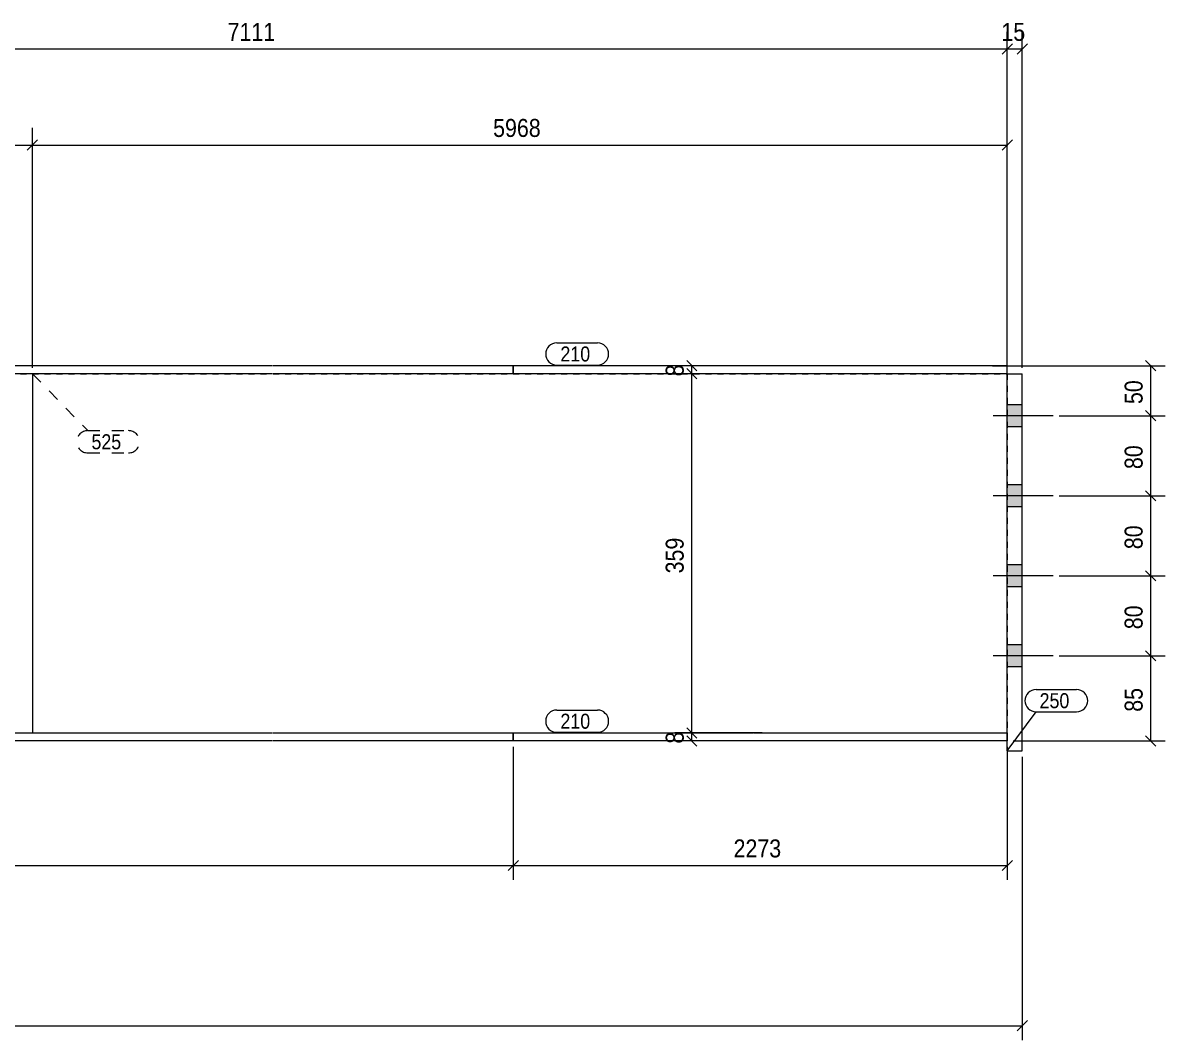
# Model space of a CAD drawing. Header units: millimetres. Extents: x 2 to 825, y 1 to 579.
# Drawn here: x 416.2 to 606.4, y 210.4 to 379.9 of the extents above; entities that cross this region are included whole.
import ezdxf

# ---------------------------------------------------------------- set-up
doc = ezdxf.new("R2010")
doc.units = ezdxf.units.MM
for name, pattern in [('XKITLINE00', [0]), ('XKITLINE01', [4, 1, -1, 1, -1]), ('XKITLINE02', [4, 2, -2])]:
    doc.linetypes.add(name, pattern=pattern)
for name, color, linetype, lineweight in [('Bolt', 3, 'Continuous', 0), ('Dimensions', 7, 'Continuous', 0), ('Part', 2, 'Continuous', 0), ('PartMark', 7, 'Continuous', 0)]:
    doc.layers.add(name, color=color, linetype=linetype, lineweight=lineweight)
doc.styles.add('ARIAL', font='ARIAL.TTF')

# ---------------------------------------------------------------- blocks, each defined once
blk = doc.blocks.new('*A6')
at = {"layer": 'Bolt'}
for points in [[(582.64, 312.62), (580.14, 312.62), (580.14, 316.28), (582.64, 316.28)], [(582.64, 312.62), (580.14, 312.62), (580.14, 316.28), (582.64, 316.28)], [(582.64, 299.28), (580.14, 299.28), (580.14, 302.95), (582.64, 302.95)], [(582.64, 299.28), (580.14, 299.28), (580.14, 302.95), (582.64, 302.95)], [(582.64, 285.95), (580.14, 285.95), (580.14, 289.62), (582.64, 289.62)], [(582.64, 285.95), (580.14, 285.95), (580.14, 289.62), (582.64, 289.62)], [(582.64, 272.62), (580.14, 272.62), (580.14, 276.28), (582.64, 276.28)], [(582.64, 272.62), (580.14, 272.62), (580.14, 276.28), (582.64, 276.28)]]:
    blk.add_hatch(color=3, dxfattribs=at).paths.add_polyline_path(points, flags=17)
at = {"layer": 'Bolt', "color": 3, "linetype": 'XKITLINE00', "lineweight": 0}
for p, q in [((582.64, 316.28), (580.14, 316.28)), ((582.64, 316.28), (580.14, 316.28)), ((587.81, 314.45), (577.81, 314.45)), ((587.81, 314.45), (577.81, 314.45)), ((582.64, 312.62), (580.14, 312.62)), ((582.64, 312.62), (580.14, 312.62)), ((582.64, 302.95), (580.14, 302.95)), ((582.64, 302.95), (580.14, 302.95)), ((587.81, 301.12), (577.81, 301.12)), ((587.81, 301.12), (577.81, 301.12)), ((582.64, 299.28), (580.14, 299.28)), ((582.64, 299.28), (580.14, 299.28)), ((582.64, 289.62), (580.14, 289.62)), ((582.64, 289.62), (580.14, 289.62)), ((587.81, 287.78), (577.81, 287.78)), ((587.81, 287.78), (577.81, 287.78)), ((582.64, 285.95), (580.14, 285.95)), ((582.64, 285.95), (580.14, 285.95)), ((582.64, 276.28), (580.14, 276.28)), ((582.64, 276.28), (580.14, 276.28)), ((587.81, 274.45), (577.81, 274.45)), ((587.81, 274.45), (577.81, 274.45)), ((582.64, 272.62), (580.14, 272.62)), ((582.64, 272.62), (580.14, 272.62))]:
    blk.add_line(p, q, dxfattribs=at)
blk = doc.blocks.new('*A8')
at = {"layer": 'Part'}
blk.add_hatch(color=2, dxfattribs=at).paths.add_polyline_path([(186.68, 322.85), (188.28, 322.85), (187.48, 321.45)], flags=17)
at = {"layer": 'Part', "color": 2, "linetype": 'XKITLINE00', "lineweight": 0}
for p, q in [((187.48, 321.45), (186.68, 322.85)), ((186.68, 322.85), (188.28, 322.85)), ((188.28, 322.85), (187.48, 321.45)), ((147.47, 321.45), (147.47, 261.62)), ((417.77, 321.45), (417.77, 261.62))]:
    blk.add_line(p, q, dxfattribs=at)
at = {"layer": 'Part', "color": 7, "linetype": 'XKITLINE01', "lineweight": 0}
for p, q in [((147.47, 321.45), (187.47, 321.45)), ((187.57, 321.45), (267.57, 321.45)), ((267.67, 321.45), (377.67, 321.45)), ((377.77, 321.45), (417.77, 321.45)), ((147.47, 261.62), (187.47, 261.62)), ((187.57, 261.62), (267.57, 261.62)), ((267.67, 261.62), (377.67, 261.62)), ((377.77, 261.62), (417.77, 261.62))]:
    blk.add_line(p, q, dxfattribs=at)
at = {"layer": 'Part', "color": 2, "linetype": 'XKITLINE00', "lineweight": 0}
blk.add_circle((187.48, 322.35), 1, dxfattribs=at)
blk = doc.blocks.new('*A15')
at = {"layer": 'Part', "color": 2, "linetype": 'XKITLINE00', "lineweight": 0}
blk.add_line((417.77, 321.45), (417.77, 261.62), dxfattribs=at)
at = {"layer": 'Part', "color": 7, "linetype": 'XKITLINE01', "lineweight": 0}
for p, q in [((417.77, 321.45), (457.77, 321.45)), ((457.87, 321.45), (537.87, 321.45)), ((537.97, 321.45), (580.14, 321.45)), ((580.14, 321.45), (580.14, 261.62)), ((417.77, 261.62), (457.77, 261.62)), ((457.87, 261.62), (537.87, 261.62)), ((537.97, 261.62), (580.14, 261.62))]:
    blk.add_line(p, q, dxfattribs=at)
blk = doc.blocks.new('*A16')
at = {"layer": 'Part', "color": 2, "linetype": 'XKITLINE00', "lineweight": 0}
for p, q in [((497.87, 261.62), (537.87, 261.62)), ((497.87, 260.28), (497.87, 261.62)), ((537.97, 261.62), (580.14, 261.62)), ((580.14, 261.62), (580.14, 260.28)), ((537.87, 260.28), (497.87, 260.28)), ((580.14, 260.28), (537.97, 260.28))]:
    blk.add_line(p, q, dxfattribs=at)
blk = doc.blocks.new('*A17')
at = {"layer": 'Part', "color": 2, "linetype": 'XKITLINE00', "lineweight": 0}
for p, q in [((537.87, 322.78), (497.87, 322.78)), ((497.87, 322.78), (497.87, 321.45)), ((580.14, 322.78), (537.97, 322.78)), ((580.14, 321.45), (580.14, 322.78)), ((537.87, 321.45), (497.87, 321.45)), ((580.14, 321.45), (537.97, 321.45))]:
    blk.add_line(p, q, dxfattribs=at)
blk = doc.blocks.new('*A18')
at = {"layer": 'Part', "color": 2, "linetype": 'XKITLINE00', "lineweight": 0}
for p, q in [((227.57, 261.62), (267.57, 261.62)), ((227.57, 260.28), (227.57, 261.62)), ((267.67, 261.62), (377.67, 261.62)), ((377.77, 261.62), (457.77, 261.62)), ((457.87, 261.62), (497.87, 261.62)), ((497.87, 261.62), (497.87, 260.28)), ((267.57, 260.28), (227.57, 260.28)), ((377.67, 260.28), (267.67, 260.28)), ((457.77, 260.28), (377.77, 260.28)), ((497.87, 260.28), (457.87, 260.28))]:
    blk.add_line(p, q, dxfattribs=at)
blk = doc.blocks.new('*A20')
at = {"layer": 'Part', "color": 2, "linetype": 'XKITLINE00', "lineweight": 0}
for p, q in [((267.57, 322.78), (227.57, 322.78)), ((227.57, 322.78), (227.57, 321.45)), ((377.67, 322.78), (267.67, 322.78)), ((457.77, 322.78), (377.77, 322.78)), ((497.87, 322.78), (457.87, 322.78)), ((497.87, 321.45), (497.87, 322.78)), ((267.57, 321.45), (227.57, 321.45)), ((377.67, 321.45), (267.67, 321.45)), ((457.77, 321.45), (377.77, 321.45)), ((497.87, 321.45), (457.87, 321.45))]:
    blk.add_line(p, q, dxfattribs=at)
blk = doc.blocks.new('*A22')
at = {"layer": 'Part', "color": 2, "linetype": 'XKITLINE00', "lineweight": 0}
for p, q in [((580.14, 258.62), (580.14, 321.45)), ((580.14, 321.45), (582.64, 321.45)), ((582.64, 258.62), (582.64, 321.45)), ((580.14, 258.62), (582.64, 258.62))]:
    blk.add_line(p, q, dxfattribs=at)
blk = doc.blocks.new('*A65')
at = {"layer": 'Dimensions', "color": 7, "linetype": 'XKITLINE00', "lineweight": 0}
for p, q in [((603.19, 323.63), (604.89, 321.93)), ((577.69, 322.78), (606.44, 322.78)), ((604.04, 314.45), (604.04, 322.78)), ((588.81, 314.45), (606.44, 314.45)), ((603.19, 315.3), (604.89, 313.6))]:
    blk.add_line(p, q, dxfattribs=at)
at = {"layer": 'Dimensions', "color": 3}
for p in [(604.04, 322.78), (604.04, 314.45)]:
    blk.add_point(p, dxfattribs=at)
at = {"layer": 'Dimensions', "color": 3, "style": 'ARIAL', "width": 0.85}
blk.add_text('50', height=3, rotation=90.0002, dxfattribs=at).set_placement((602.69, 316.39))
blk = doc.blocks.new('*A72')
at = {"layer": 'Dimensions', "color": 7, "linetype": 'XKITLINE00', "lineweight": 0}
for p, q in [((582.64, 257.62), (582.64, 210.45)), ((583.49, 213.7), (581.79, 212)), ((62.71, 212.85), (582.64, 212.85))]:
    blk.add_line(p, q, dxfattribs=at)
at = {"layer": 'Dimensions', "color": 3}
blk.add_point((582.64, 212.85), dxfattribs=at)
blk = doc.blocks.new('*A77')
at = {"layer": 'PartMark', "color": 7, "linetype": 'XKITLINE00', "lineweight": 0}
for p, q in [((505.12, 326.58), (511.89, 326.58)), ((505.12, 322.88), (511.89, 322.88))]:
    blk.add_line(p, q, dxfattribs=at)
for centre, start, end in [((505.12, 324.73), 90, 270), ((511.89, 324.73), 270, 90)]:
    blk.add_arc(centre, 1.85, start, end, dxfattribs=at)
at = {"layer": 'PartMark', "color": 3, "style": 'ARIAL', "width": 0.85}
blk.add_text('210', height=2.5, dxfattribs=at).set_placement((505.72, 323.48))
blk = doc.blocks.new('*A82')
at = {"layer": 'PartMark', "color": 7, "linetype": 'XKITLINE00', "lineweight": 0}
for p, q in [((584.93, 268.84), (591.7, 268.84)), ((580.14, 258.62), (584.93, 265.14)), ((584.93, 265.14), (591.7, 265.14))]:
    blk.add_line(p, q, dxfattribs=at)
for centre, start, end in [((584.93, 266.99), 90, 270), ((591.7, 266.99), 270, 90)]:
    blk.add_arc(centre, 1.85, start, end, dxfattribs=at)
at = {"layer": 'PartMark', "color": 3, "style": 'ARIAL', "width": 0.85}
blk.add_text('250', height=2.5, dxfattribs=at).set_placement((585.53, 265.74))
blk = doc.blocks.new('*A87')
at = {"layer": 'PartMark', "color": 7, "linetype": 'XKITLINE02', "lineweight": 0}
for p, q in [((417.77, 321.45), (427.01, 311.96)), ((427.01, 311.96), (433.78, 311.96)), ((427.01, 308.26), (433.78, 308.26))]:
    blk.add_line(p, q, dxfattribs=at)
for centre, start, end in [((427.01, 310.11), 90, 270), ((433.78, 310.11), 270, 90)]:
    blk.add_arc(centre, 1.85, start, end, dxfattribs=at)
at = {"layer": 'PartMark', "color": 3, "style": 'ARIAL', "width": 0.85}
blk.add_text('525', height=2.5, dxfattribs=at).set_placement((427.61, 308.86))
blk = doc.blocks.new('*A88')
at = {"layer": 'PartMark', "color": 7, "linetype": 'XKITLINE00', "lineweight": 0}
for p, q in [((505.12, 265.42), (511.89, 265.42)), ((505.12, 261.72), (511.89, 261.72))]:
    blk.add_line(p, q, dxfattribs=at)
for centre, start, end in [((505.12, 263.57), 90, 270), ((511.89, 263.57), 270, 90)]:
    blk.add_arc(centre, 1.85, start, end, dxfattribs=at)
at = {"layer": 'PartMark', "color": 3, "style": 'ARIAL', "width": 0.85}
blk.add_text('210', height=2.5, dxfattribs=at).set_placement((505.72, 262.32))
blk = doc.blocks.new('*A95')
at = {"layer": 'Dimensions', "color": 7, "linetype": 'XKITLINE00', "lineweight": 0}
for p, q in [((539.34, 261.62), (524.75, 261.62)), ((526.75, 262.46), (528.45, 260.77)), ((526.75, 261.13), (528.45, 259.43)), ((527.6, 260.28), (527.6, 261.62)), ((539.34, 260.28), (524.75, 260.28))]:
    blk.add_line(p, q, dxfattribs=at)
at = {"layer": 'Dimensions', "color": 3}
for p in [(527.6, 261.62), (527.6, 260.28)]:
    blk.add_point(p, dxfattribs=at)
at = {"layer": 'Dimensions', "color": 3, "style": 'ARIAL', "width": 0.85}
blk.add_text('8', height=3, rotation=90.0002, dxfattribs=at).set_placement((526.25, 259.84))
blk = doc.blocks.new('*A96')
at = {"layer": 'Dimensions', "color": 7, "linetype": 'XKITLINE00', "lineweight": 0}
for p, q in [((526.75, 322.3), (528.45, 320.6)), ((539.34, 321.45), (524.75, 321.45)), ((527.6, 261.62), (527.6, 321.45)), ((539.34, 261.62), (524.75, 261.62)), ((526.75, 262.46), (528.45, 260.77))]:
    blk.add_line(p, q, dxfattribs=at)
at = {"layer": 'Dimensions', "color": 3}
for p in [(527.6, 321.45), (527.6, 261.62)]:
    blk.add_point(p, dxfattribs=at)
at = {"layer": 'Dimensions', "color": 3, "style": 'ARIAL', "width": 0.85}
blk.add_text('359', height=3, rotation=90.0002, dxfattribs=at).set_placement((526.25, 288.19))
blk = doc.blocks.new('*A97')
at = {"layer": 'Dimensions', "color": 7, "linetype": 'XKITLINE00', "lineweight": 0}
for p, q in [((526.75, 323.63), (528.45, 321.93)), ((539.34, 322.78), (524.75, 322.78)), ((526.75, 322.3), (528.45, 320.6)), ((527.6, 321.45), (527.6, 322.78)), ((539.34, 321.45), (524.75, 321.45))]:
    blk.add_line(p, q, dxfattribs=at)
at = {"layer": 'Dimensions', "color": 3}
for p in [(527.6, 322.78), (527.6, 321.45)]:
    blk.add_point(p, dxfattribs=at)
at = {"layer": 'Dimensions', "color": 3, "style": 'ARIAL', "width": 0.85}
blk.add_text('8', height=3, rotation=90.0002, dxfattribs=at).set_placement((526.25, 321))
blk = doc.blocks.new('*A98')
at = {"layer": 'Dimensions', "color": 7, "linetype": 'XKITLINE00', "lineweight": 0}
for p, q in [((227.57, 259.28), (227.57, 237.13)), ((497.87, 259.28), (497.87, 237.13)), ((228.42, 240.38), (226.73, 238.68)), ((498.72, 240.38), (497.03, 238.68)), ((227.57, 239.53), (497.87, 239.53))]:
    blk.add_line(p, q, dxfattribs=at)
at = {"layer": 'Dimensions', "color": 3}
for p in [(227.57, 239.53), (497.87, 239.53)]:
    blk.add_point(p, dxfattribs=at)
at = {"layer": 'Dimensions', "color": 3, "style": 'ARIAL', "width": 0.85}
blk.add_text('5990', height=3, dxfattribs=at).set_placement((358.27, 240.88))
blk = doc.blocks.new('*A99')
at = {"layer": 'Dimensions', "color": 7, "linetype": 'XKITLINE00', "lineweight": 0}
for p, q in [((497.87, 259.28), (497.87, 237.13)), ((580.14, 259.28), (580.14, 237.13)), ((498.72, 240.38), (497.03, 238.68)), ((580.99, 240.38), (579.29, 238.68)), ((497.87, 239.53), (580.14, 239.53))]:
    blk.add_line(p, q, dxfattribs=at)
at = {"layer": 'Dimensions', "color": 3}
for p in [(497.87, 239.53), (580.14, 239.53)]:
    blk.add_point(p, dxfattribs=at)
at = {"layer": 'Dimensions', "color": 3, "style": 'ARIAL', "width": 0.85}
blk.add_text('2273', height=3, dxfattribs=at).set_placement((534.56, 240.88))
blk = doc.blocks.new('*A100')
at = {"layer": 'Dimensions', "color": 7, "linetype": 'XKITLINE00', "lineweight": 0}
for p, q in [((147.47, 322.45), (147.47, 362.38)), ((417.77, 322.45), (417.77, 362.38)), ((148.32, 360.38), (146.63, 358.68)), ((418.62, 360.38), (416.93, 358.68)), ((147.47, 359.53), (417.77, 359.53))]:
    blk.add_line(p, q, dxfattribs=at)
at = {"layer": 'Dimensions', "color": 3}
for p in [(147.47, 359.53), (417.77, 359.53)]:
    blk.add_point(p, dxfattribs=at)
at = {"layer": 'Dimensions', "color": 3, "style": 'ARIAL', "width": 0.85}
blk.add_text('5990', height=3, dxfattribs=at).set_placement((278.17, 360.88))
blk = doc.blocks.new('*A101')
at = {"layer": 'Dimensions', "color": 7, "linetype": 'XKITLINE00', "lineweight": 0}
for p, q in [((417.77, 322.45), (417.77, 362.38)), ((580.14, 322.45), (580.14, 362.38)), ((418.62, 360.38), (416.93, 358.68)), ((580.99, 360.38), (579.29, 358.68)), ((417.77, 359.53), (580.14, 359.53))]:
    blk.add_line(p, q, dxfattribs=at)
at = {"layer": 'Dimensions', "color": 3}
for p in [(417.77, 359.53), (580.14, 359.53)]:
    blk.add_point(p, dxfattribs=at)
at = {"layer": 'Dimensions', "color": 3, "style": 'ARIAL', "width": 0.85}
blk.add_text('5968', height=3, dxfattribs=at).set_placement((494.51, 360.88))
blk = doc.blocks.new('*A103')
at = {"layer": 'Dimensions', "color": 7, "linetype": 'XKITLINE00', "lineweight": 0}
for p, q in [((329.34, 348.12), (329.34, 378.38)), ((580.14, 322.45), (580.14, 378.38)), ((330.19, 376.38), (328.49, 374.68)), ((329.34, 375.53), (580.14, 375.53)), ((580.99, 376.38), (579.29, 374.68))]:
    blk.add_line(p, q, dxfattribs=at)
at = {"layer": 'Dimensions', "color": 3}
for p in [(329.34, 375.53), (580.14, 375.53)]:
    blk.add_point(p, dxfattribs=at)
at = {"layer": 'Dimensions', "color": 3, "style": 'ARIAL', "width": 0.85}
blk.add_text('7111', height=3, dxfattribs=at).set_placement((450.29, 376.88))
blk = doc.blocks.new('*A104')
at = {"layer": 'Dimensions', "color": 7, "linetype": 'XKITLINE00', "lineweight": 0}
for p, q in [((580.14, 322.45), (580.14, 378.38)), ((582.64, 322.45), (582.64, 378.38)), ((580.99, 376.38), (579.29, 374.68)), ((580.14, 375.53), (582.64, 375.53)), ((583.49, 376.38), (581.79, 374.68))]:
    blk.add_line(p, q, dxfattribs=at)
at = {"layer": 'Dimensions', "color": 3}
for p in [(580.14, 375.53), (582.64, 375.53)]:
    blk.add_point(p, dxfattribs=at)
at = {"layer": 'Dimensions', "color": 3, "style": 'ARIAL', "width": 0.85}
blk.add_text('15', height=3, dxfattribs=at).set_placement((579.17, 376.88))
blk = doc.blocks.new('*A105')
at = {"layer": 'Dimensions', "color": 7, "linetype": 'XKITLINE00', "lineweight": 0}
for p, q in [((588.81, 274.45), (606.44, 274.45)), ((603.19, 275.3), (604.89, 273.6)), ((604.04, 260.28), (604.04, 274.45)), ((603.19, 261.13), (604.89, 259.43)), ((581.14, 260.28), (606.44, 260.28))]:
    blk.add_line(p, q, dxfattribs=at)
at = {"layer": 'Dimensions', "color": 3}
for p in [(604.04, 274.45), (604.04, 260.28)]:
    blk.add_point(p, dxfattribs=at)
at = {"layer": 'Dimensions', "color": 3, "style": 'ARIAL', "width": 0.85}
blk.add_text('85', height=3, rotation=90.0002, dxfattribs=at).set_placement((602.69, 265.14))
blk = doc.blocks.new('*A106')
at = {"layer": 'Dimensions', "color": 7, "linetype": 'XKITLINE00', "lineweight": 0}
for p, q in [((588.81, 287.78), (606.44, 287.78)), ((603.19, 288.63), (604.89, 286.93)), ((604.04, 274.45), (604.04, 287.78)), ((588.81, 274.45), (606.44, 274.45)), ((603.19, 275.3), (604.89, 273.6))]:
    blk.add_line(p, q, dxfattribs=at)
at = {"layer": 'Dimensions', "color": 3}
for p in [(604.04, 287.78), (604.04, 274.45)]:
    blk.add_point(p, dxfattribs=at)
at = {"layer": 'Dimensions', "color": 3, "style": 'ARIAL', "width": 0.85}
blk.add_text('80', height=3, rotation=90.0002, dxfattribs=at).set_placement((602.69, 278.89))
blk = doc.blocks.new('*A107')
at = {"layer": 'Dimensions', "color": 7, "linetype": 'XKITLINE00', "lineweight": 0}
for p, q in [((588.81, 301.12), (606.44, 301.12)), ((603.19, 301.96), (604.89, 300.27)), ((604.04, 287.78), (604.04, 301.12)), ((588.81, 287.78), (606.44, 287.78)), ((603.19, 288.63), (604.89, 286.93))]:
    blk.add_line(p, q, dxfattribs=at)
at = {"layer": 'Dimensions', "color": 3}
for p in [(604.04, 301.12), (604.04, 287.78)]:
    blk.add_point(p, dxfattribs=at)
at = {"layer": 'Dimensions', "color": 3, "style": 'ARIAL', "width": 0.85}
blk.add_text('80', height=3, rotation=90.0002, dxfattribs=at).set_placement((602.69, 292.22))
blk = doc.blocks.new('*A108')
at = {"layer": 'Dimensions', "color": 7, "linetype": 'XKITLINE00', "lineweight": 0}
for p, q in [((588.81, 314.45), (606.44, 314.45)), ((603.19, 315.3), (604.89, 313.6)), ((604.04, 301.12), (604.04, 314.45)), ((588.81, 301.12), (606.44, 301.12)), ((603.19, 301.96), (604.89, 300.27))]:
    blk.add_line(p, q, dxfattribs=at)
at = {"layer": 'Dimensions', "color": 3}
for p in [(604.04, 314.45), (604.04, 301.12)]:
    blk.add_point(p, dxfattribs=at)
at = {"layer": 'Dimensions', "color": 3, "style": 'ARIAL', "width": 0.85}
blk.add_text('80', height=3, rotation=90.0002, dxfattribs=at).set_placement((602.69, 305.56))

msp = doc.modelspace()

# ---------------------------------------------------------------- block references
at = {"lineweight": 0}
for name in ['*A103', '*A104', '*A100', '*A101', '*A77', '*A97', '*A65', '*A20', '*A17', '*A96', '*A15', '*A87', '*A22', '*A6', '*A108', '*A107', '*A106', '*A105', '*A82', '*A88', '*A18', '*A16', '*A95', '*A98', '*A99', '*A72']:
    msp.add_blockref(name, (0, 0), dxfattribs=at)
at = {"layer": 'Part', "lineweight": 0}
msp.add_blockref('*A8', (0, 0), dxfattribs=at)

doc.saveas('drawing.dxf')
